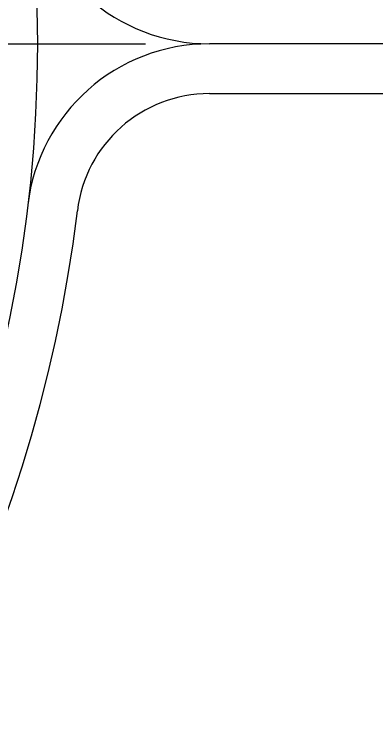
# Model space of a CAD drawing. Extents: x 4995099 to 5303443, y 4627657 to 4889583.
# Drawn here: x 5050194 to 5050679, y 4772120 to 4773080 of the extents above; entities that cross this region are included whole.
import ezdxf

# ---------------------------------------------------------------- set-up
doc = ezdxf.new("R2010")
doc.units = 0
doc.header["$LTSCALE"] = 1000
doc.header["$MEASUREMENT"] = 0
doc.linetypes.add('CENTER', pattern=[50.8, 31.75, -6.35, 6.35, -6.35])
doc.layers.get('0').update_dxf_attribs({"color": 4, "linetype": 'CONTINUOUS'})

msp = doc.modelspace()

# ---------------------------------------------------------------- linework, layer by layer
at = {"color": 0, "linetype": 'CENTER'}
msp.add_line((5046451.36, 4773040.95), (5050369.57, 4773040.95), dxfattribs=at)
at = {"linetype": 'Continuous'}
for p, q in [((5051363.32, 4773040.95), (5050455.09, 4773040.95)), ((5050455.09, 4772974.22), (5051363.32, 4772974.22))]:
    msp.add_line(p, q, dxfattribs=at)
msp.add_circle((5048410.47, 4773040.95), 1814.53, dxfattribs=at)
for centre, radius, start, end in [((5050455.09, 4773285.63), 244.68, 186.82415, 270), ((5050455.09, 4772796.27), 244.68, 90, 173.17585), ((5050455.09, 4772796.27), 177.95, 90, 173.17585), ((5048410.47, 4773040.95), 1881.26, 186.82415, 353.17585)]:
    msp.add_arc(centre, radius, start, end, dxfattribs=at)

doc.saveas('drawing.dxf')
